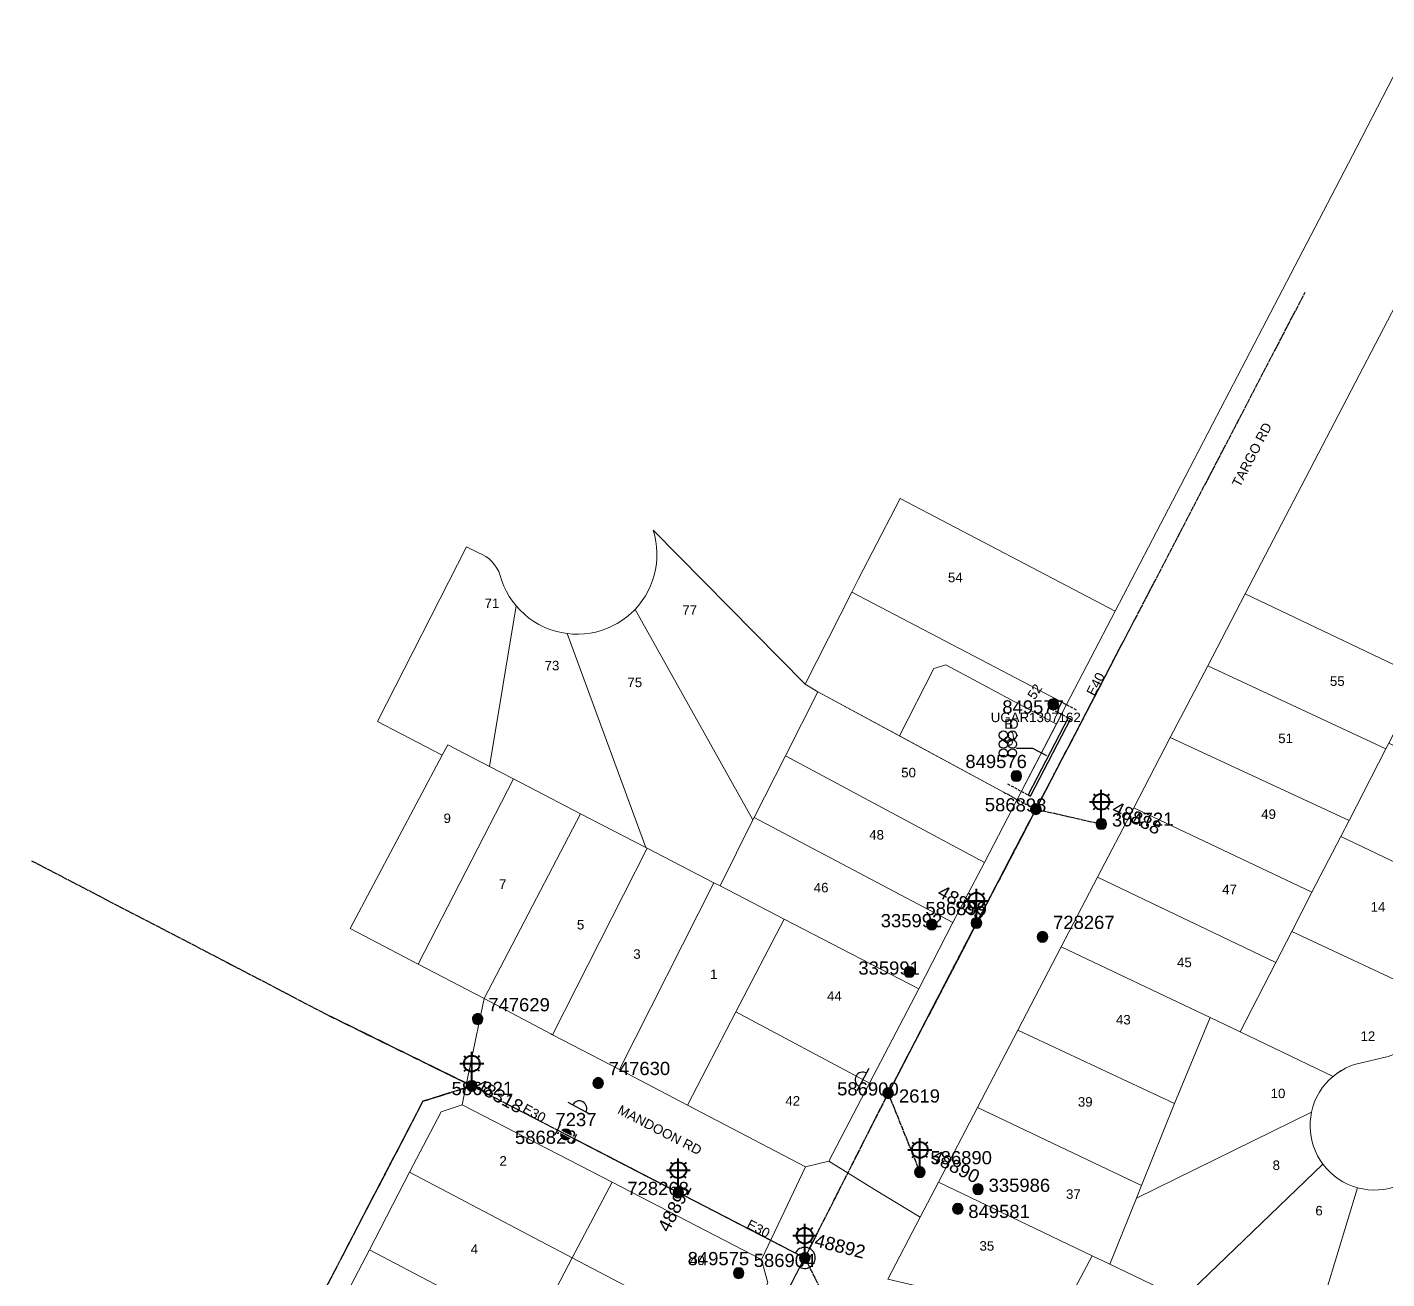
# Model space of a CAD drawing. Header units: metres. Extents: x 309867 to 310865, y 6256930 to 6257690.
# Drawn here: x 309866.6 to 310124.1, y 6257351.8 to 6257589 of the extents above; entities that cross this region are included whole.
import ezdxf
from ezdxf.enums import TextEntityAlignment as Align

# ---------------------------------------------------------------- set-up
doc = ezdxf.new("R2010")
doc.units = ezdxf.units.M
doc.linetypes.add('Cable Exist OH', pattern=[1, 1, 0])
doc.linetypes.add('DASHED', pattern=[0.75, 0.5, -0.25])
doc.layers.get('0').update_dxf_attribs({"color": 6})
doc.layers.add('Cadastre Land Parcels_SP_EXT', color=9, linetype='Continuous', lineweight=5)
doc.layers.add('Cadastre Roads_SP_EXT', color=9, linetype='Continuous', lineweight=5)
for name, color, linetype in [('Duct_SP_EXT', 7, 'Continuous'), ('Equip_SP_HV_EXT', 7, 'Continuous'), ('Equip_SP_SL_EXT', 7, 'Continuous'), ('Mains_HV_EXT', 7, 'Continuous'), ('Mains_LV_EXT', 7, 'Continuous'), ('Mains_SL_EXT', 7, 'Continuous'), ('SupportsOH_SP_TR_HV_LV_SL_EXT', 7, 'Continuous')]:
    doc.layers.add(name, color=color, linetype=linetype)
doc.layers.add('UNKNOWN_FEATURES', color=1, linetype='DASHED', plot=False)
doc.styles.add('iecARIAL', font='arial.ttf', dxfattribs={"height": 2})
doc.styles.add('POLE_LABEL', font='arial.ttf')
doc.styles.get("Standard").update_dxf_attribs({"font": 'arial.ttf'})

# ---------------------------------------------------------------- blocks, each defined once
blk = doc.blocks.new('DUCT_EXT')
blk.add_circle((0, 0.8), 0.8)
at = {"flags": 1}
blk.add_attdef('Z', (0, 0), '', height=0.2, dxfattribs=at)
at = {"flags": 9}
for tag, p in [('DUCT_CODE', (0, 0)), ('XSECT_TYPE', (0, -0.2)), ('STATE', (0, -0.6)), ('FB_REFERENCE', (0, -0.4)), ('NOTES', (0, -0.8))]:
    blk.add_attdef(tag, text='', height=0.2, dxfattribs=at).set_placement(p, align=Align.MIDDLE_LEFT)
blk = doc.blocks.new('SL_LANTERN_EXT')
at = {"lineweight": 40}
for p, q in [((-1.46, 5.68), (-1.06, 5.28)), ((0, 1.97), (0, 6.47)), ((1.46, 5.68), (1.06, 5.28)), ((-2.25, 4.22), (2.25, 4.22)), ((-1.46, 2.76), (-1.06, 3.16)), ((0, 0), (0, 2.72)), ((1.46, 2.76), (1.06, 3.16))]:
    blk.add_line(p, q, dxfattribs=at)
blk.add_circle((0, 4.22), 1.5, dxfattribs=at)
at = {"style": 'iecARIAL', "flags": 8}
blk.add_attdef('ASSET_NUM', (1.5, 1.5), '', height=2.5, dxfattribs=at)
for tag, p, height, flags in [('OPERATING_VOLTAGE', (0.98, -1.65), 0.2, 9), ('ORIENTATION', (0.98, -1.85), 0.2, 9), ('OWNED_BY', (0.98, -2.05), 0.2, 9), ('STATE', (0.98, -2.25), 0.2, 9), ('CONSTRUCTED_VOLTAGE', (0.98, -0.65), 0.2, 9), ('CONTROL_TYPE', (0.98, -0.85), 0.2, 9), ('LANTERN_PURPOSE', (0.98, -1.05), 0.2, 9), ('LANTERN_TYPE', (0.98, -1.25), 0.2, 9), ('NO_PHASES', (0.98, -1.45), 0.2, 9), ('USAGE', (0.98, -2.45), 0.2, 9), ('CEXIST', (0.98, -2.65), 0.2, 9), ('LNUMBER', (2.18, -3.25), 2.5, 8), ('CNEW', (0.98, -2.85), 0.2, 9), ('CNUMBER', (0.98, -3.05), 0.2, 9), ('CREMOVE', (0.98, -3.25), 0.2, 9), ('CREPLACE', (0.98, -3.45), 0.2, 9), ('LKINGHEIGHT', (0.98, -3.65), 0.2, 9), ('LBRACKET', (0.98, -3.85), 0.2, 9), ('LBRACKETVOCAB', (0.98, -4.05), 0.2, 9), ('LCATEGORY', (0.98, -4.25), 0.2, 9), ('LCHARGE1', (0.98, -4.45), 0.2, 9), ('LCHARGE1PERCENT', (0.98, -4.65), 0.2, 9), ('LCHARGE2', (0.98, -4.85), 0.2, 9), ('LCHARGE2PERCENT', (0.98, -5.05), 0.2, 9), ('LCHARGE3', (0.98, -5.25), 0.2, 9), ('LCHARGE3PERCENT', (0.98, -5.45), 0.2, 9), ('LEXIST', (0.98, -5.65), 0.2, 9), ('LLAMP', (0.98, -5.85), 0.2, 9), ('LLAMPVOCAB', (0.98, -6.05), 0.2, 9), ('LMAST', (0.98, -6.25), 0.2, 9), ('LMASTVOCAB', (0.98, -6.45), 0.2, 9), ('LNEW', (0.98, -6.65), 0.2, 9), ('LANTNUMBER', (0.98, -6.85), 0.2, 9), ('LOUTREACH', (0.98, -7.25), 0.2, 9), ('LOUTREACHVOCAB', (0.98, -7.45), 0.2, 9), ('LRATECODE', (0.98, -7.65), 0.2, 9), ('LREMOVE', (0.98, -7.85), 0.2, 9), ('STREETNAME', (0.98, -9.25), 0.2, 9), ('SUBURB', (0.98, -9.45), 0.2, 1), ('LREPLACE', (0.98, -8.05), 0.2, 9), ('LTYPE', (0.98, -8.25), 0.2, 9), ('LTYPEVOCAB', (0.98, -8.45), 0.2, 9), ('LEGEND', (0.98, -8.65), 0.2, 9), ('LOCATION', (0.98, -8.85), 0.2, 9), ('NOTES', (0.98, -9.05), 0.2, 9)]:
    blk.add_attdef(tag, p, '', height=height, dxfattribs=dict(flags=flags))
blk = doc.blocks.new('POLE_EXT')
blk.add_hatch(color=256).paths.add_polyline_path([(-1, 0, 1), (1, 0, 1)])
blk.add_lwpolyline([(-1, 0, 1), (1, 0, 1)], format="xyb", close=True)
for tag, height, flags, p in [('pNumber', 2.5, 8, (-17.84, 2.07)), ('OWNED_BY', 0.2, 9, (1.35, -0.4)), ('SPECIAL_USE', 0.2, 9, (1.35, -0.8)), ('STATE', 0.2, 9, (1.35, -1)), ('cLV', 0.2, 9, (1.35, -1.4)), ('hDepth', 0.2, 9, (1.35, -1.6)), ('hDia', 0.2, 9, (1.35, -1.8)), ('cHV', 0.2, 9, (1.35, -2)), ('PARENT', 0.2, 9, (1.35, -0.6)), ('USAGE', 0.2, 9, (1.35, -1.2)), ('LBRACKET', 0.2, 9, (1.35, -2.2)), ('LExisting', 0.2, 9, (1.35, -2.4)), ('LANTNUMBER', 0.2, 9, (1.35, -2.6)), ('cLinedev', 0.2, 9, (1.35, -3.4)), ('pExisting', 0.2, 9, (1.35, -3.8)), ('pFooting', 0.2, 9, (1.35, -4.4)), ('pNew', 0.2, 9, (1.35, -4.6)), ('pRelocate', 0.2, 9, (1.35, -5)), ('pRemove', 0.2, 9, (1.35, -5.2)), ('LOther', 0.2, 9, (1.35, -2.8)), ('LRemove', 0.2, 9, (1.35, -3)), ('LEGEND', 0.2, 9, (1.35, -3.2)), ('LOCATION', 0.2, 9, (1.35, -3.6)), ('PFNUMBER', 0.2, 9, (1.35, -4)), ('NEWPFNUMBER', 0.2, 9, (1.35, -4.2)), ('pReplace', 0.2, 9, (1.35, -5.4)), ('pStay', 0.2, 9, (1.35, -5.6)), ('pType', 0.2, 9, (1.35, -5.8)), ('cspan', 0.2, 9, (1.35, -6)), ('STREETNAME', 0.2, 9, (1.35, -6.2)), ('SUBURB', 0.2, 9, (1.35, -6.4)), ('OPERATED_BY', 0.2, 9, (1.36, -7.01)), ('NOTES', 0.2, 9, (1.35, -6.6)), ('MAINTAINED_BY', 0.2, 9, (1.36, -6.81))]:
    blk.add_attdef(tag, text='', height=height, dxfattribs=dict(flags=flags)).set_placement(p, align=Align.MIDDLE_LEFT)
at = {"style": 'POLE_LABEL'}
for tag, height, flags, p in [('ASSET_NUM', 2.5, 8, (2, 2)), ('STRUCTURE_PLANT_NUMBER', 0.2, 9, (1.35, 0.03)), ('STREET_CODE', 0.2, 9, (1.35, -0.2))]:
    blk.add_attdef(tag, text='', height=height, dxfattribs=dict(at, flags=flags)).set_placement(p, align=Align.MIDDLE_LEFT)
at = {"flags": 1}
blk.add_attdef('Z', (1.35, -7.33), '', height=0.2, dxfattribs=at)
blk = doc.blocks.new('HV_USL_CLOSED_EXT')
blk.add_line((2.4, 5.5), (-2.4, 5.5))
blk.add_lwpolyline([(1.44, 5.5, 0.414214), (0, 6.94, 0.414214), (-1.44, 5.5)], format="xyb")
for tag, height, flags, p in [('ASSET_NUM', 2.5, 8, (2, 2)), ('STREET_CODE', 0.2, 9, (1.5, 0)), ('ACTUAL_STATUS', 0.2, 9, (1.5, -0.2)), ('CONSTRUCTED_VOLTAGE', 0.2, 9, (1.5, -0.4)), ('OPERATING_VOLTAGE', 0.2, 9, (1.5, -0.8)), ('ORIENTATION', 0.2, 9, (1.5, -1)), ('OWNED_BY', 0.2, 9, (1.5, -1.2)), ('OPERATED_BY', 0.2, 9, (1.5, -1.4)), ('STATE', 0.2, 9, (1.5, -1.8)), ('SWITCH_TYPE', 0.2, 9, (1.5, -2)), ('NO_PHASES', 0.2, 9, (1.5, -0.6)), ('MAINTAINED_BY', 0.2, 9, (1.5, -1.6)), ('USAGE', 0.2, 9, (1.5, -2.2)), ('LEGEND', 0.2, 9, (1.5, -2.4)), ('LOCATION', 0.2, 9, (1.5, -2.6)), ('STREETNAME', 0.2, 9, (1.5, -2.8)), ('SUBURB', 0.2, 9, (1.5, -3)), ('Z', 0.2, 1, (1.5, -3.6)), ('NOTES', 0.2, 9, (1.5, -3.2)), ('LABEL_ALIGNMENT', 0.2, 9, (1.5, -3.4))]:
    blk.add_attdef(tag, text='', height=height, dxfattribs=dict(flags=flags)).set_placement(p, align=Align.MIDDLE_LEFT)
blk = doc.blocks.new('End Shackle_EXT')
blk.add_wipeout([(0, 0.25), (1.81, 0.25), (1.82, -0.25), (0, -0.25)])
blk.add_line((1.81, -1), (1.81, 1))
at = {"flags": 1}
blk.add_attdef('Z', (0, 0), '', height=0.2, dxfattribs=at)
at = {"flags": 9}
for tag, p in [('CONNECTOR_TYPE', (0, 0)), ('CONSTRUCTED_VOLTAGE', (0, -0.2)), ('OPERATING_VOLTAGE', (0, -0.6)), ('ORIENTATION', (0, -0.8)), ('OWNED_BY', (0, -1)), ('STATE', (0, -1.2)), ('NO_PHASES', (0, -0.4)), ('USAGE', (0, -1.4)), ('NOTES', (0, -1.6))]:
    blk.add_attdef(tag, text='', height=0.2, dxfattribs=at).set_placement(p, align=Align.MIDDLE_LEFT)

msp = doc.modelspace()

# ---------------------------------------------------------------- linework, layer by layer
at = {"layer": 'Cadastre Land Parcels_SP_EXT', "linetype": 'Continuous'}
for points in [[(310072.66, 6257478.31), (310031.91, 6257499.65), (310030.99, 6257497.83), (310024.02, 6257484.44), (310022.76, 6257481.93), (310063.4, 6257460.61), (310072.66, 6257478.31)], [(310013.94, 6257464.49), (309985.15, 6257493.64), (309985.44, 6257492.6), (309985.65, 6257491.55), (309985.79, 6257490.48), (309985.86, 6257489.41), (309985.84, 6257488.34), (309985.75, 6257487.27), (309985.59, 6257486.2), (309985.35, 6257485.16), (309985.03, 6257484.13), (309984.65, 6257483.13), (309984.19, 6257482.16), (309983.67, 6257481.22), (309983.08, 6257480.32), (309982.43, 6257479.47), (309981.73, 6257478.65), (310004.01, 6257438.78), (310004.24, 6257439.21), (310010.2, 6257450.91), (310016.32, 6257463.06), (310013.94, 6257464.49)], [(309959.17, 6257479.35), (309958.5, 6257480.21), (309957.89, 6257481.11), (309957.35, 6257482.06), (309956.88, 6257483.04), (309956.49, 6257484.06), (309956.16, 6257485.1), (309955.89, 6257485.81), (309955.54, 6257486.49), (309955.11, 6257487.13), (309954.61, 6257487.71), (309954.05, 6257488.23), (309953.44, 6257488.68), (309952.77, 6257489.06), (309952.05, 6257489.37), (309949.8, 6257490.52), (309932.96, 6257457.39), (309945.2, 6257451.03), (309946.24, 6257453), (309954.13, 6257448.91), (309959.17, 6257479.35)], [(310022.76, 6257481.93), (310013.94, 6257464.49), (310016.33, 6257463.06), (310031.77, 6257454.71), (310038.29, 6257467.44), (310040.56, 6257468.13), (310061.49, 6257456.94), (310063.4, 6257460.61), (310022.76, 6257481.93)], [(310130.74, 6257465.64), (310097.27, 6257481.63), (310090.16, 6257467.99), (310123.88, 6257452.22), (310124.47, 6257453.3), (310130.74, 6257465.64)], [(309968.84, 6257474.06), (309967.73, 6257474.25), (309966.63, 6257474.51), (309965.56, 6257474.86), (309964.51, 6257475.29), (309963.51, 6257475.79), (309962.53, 6257476.37), (309961.61, 6257477.02), (309960.74, 6257477.73), (309959.92, 6257478.51), (309959.17, 6257479.35), (309954.13, 6257448.91), (309958.7, 6257446.53), (309971.37, 6257439.94), (309983.77, 6257433.54), (309968.84, 6257474.06)], [(310004.01, 6257438.78), (309981.73, 6257478.65), (309980.94, 6257477.9), (309980.11, 6257477.19), (309979.23, 6257476.55), (309978.3, 6257475.97), (309977.34, 6257475.46), (309976.34, 6257475.02), (309975.31, 6257474.65), (309974.26, 6257474.36), (309973.19, 6257474.14), (309972.11, 6257474), (309971.02, 6257473.94), (309969.93, 6257473.96), (309968.84, 6257474.06), (309983.77, 6257433.54), (309984.02, 6257433.42), (309996.61, 6257426.88), (309997.8, 6257426.28), (310004.01, 6257438.78)], [(310061.49, 6257456.94), (310040.56, 6257468.13), (310038.29, 6257467.44), (310031.77, 6257454.71), (310054.05, 6257442.65), (310061.49, 6257456.94)], [(310123.88, 6257452.22), (310090.16, 6257467.99), (310083.07, 6257454.37), (310116.92, 6257438.67), (310123.88, 6257452.22)], [(310054.05, 6257442.65), (310016.32, 6257463.06), (310010.2, 6257450.91), (310047.88, 6257430.72), (310054.05, 6257442.65)], [(310115.38, 6257435.64), (310116.92, 6257438.67), (310083.07, 6257454.37), (310076.14, 6257441.07), (310109.9, 6257425.08), (310115.38, 6257435.64)], [(309958.7, 6257446.53), (309954.13, 6257448.91), (309946.24, 6257453), (309945.2, 6257451.03), (309927.77, 6257418.19), (309940.62, 6257411.46), (309958.7, 6257446.53)], [(310150.42, 6257440.67), (310124.47, 6257453.3), (310123.88, 6257452.22), (310116.92, 6257438.67), (310115.38, 6257435.64), (310141.41, 6257423.18), (310150.42, 6257440.67)], [(310047.88, 6257430.72), (310010.2, 6257450.91), (310004.24, 6257439.21), (310041.88, 6257419.31), (310047.88, 6257430.72)], [(309971.37, 6257439.94), (309958.7, 6257446.53), (309940.62, 6257411.46), (309953.13, 6257404.91), (309971.37, 6257439.94)], [(310106.11, 6257417.65), (310109.9, 6257425.08), (310076.14, 6257441.07), (310069.29, 6257427.94), (310103.03, 6257411.77), (310106.11, 6257417.65)], [(309984.02, 6257433.42), (309983.77, 6257433.54), (309971.37, 6257439.94), (309953.13, 6257404.91), (309965.76, 6257398.24), (309966.08, 6257398.05), (309984.02, 6257433.42)], [(310041.88, 6257419.31), (310004.24, 6257439.21), (310004.01, 6257438.78), (309997.8, 6257426.28), (310009.94, 6257419.98), (310035.45, 6257406.77), (310041.88, 6257419.31)], [(309996.61, 6257426.88), (309984.02, 6257433.42), (309966.08, 6257398.05), (309978.79, 6257391.5), (309996.61, 6257426.88)], [(310141.41, 6257423.18), (310115.38, 6257435.64), (310109.9, 6257425.08), (310106.11, 6257417.65), (310132.26, 6257405.4), (310141.41, 6257423.18)], [(309997.8, 6257426.28), (309996.61, 6257426.88), (309978.79, 6257391.5), (309991.63, 6257384.74), (310000.77, 6257402.4), (310009.94, 6257419.98), (309997.8, 6257426.28)], [(310103.03, 6257411.77), (310069.29, 6257427.94), (310062.41, 6257414.75), (310090.63, 6257401.34), (310096.33, 6257398.6), (310103.03, 6257411.77)], [(310035.45, 6257406.77), (310009.94, 6257419.98), (310000.77, 6257402.4), (310026.1, 6257388.88), (310035.45, 6257406.77)], [(310132.26, 6257405.4), (310106.11, 6257417.65), (310103.03, 6257411.77), (310096.33, 6257398.6), (310113.9, 6257390.18), (310114.63, 6257390.75), (310115.41, 6257391.26), (310116.22, 6257391.72), (310117.06, 6257392.1), (310117.93, 6257392.43), (310124.35, 6257393.97), (310125, 6257394.22), (310125.62, 6257394.54), (310126.2, 6257394.93), (310126.73, 6257395.39), (310127.21, 6257395.9), (310127.62, 6257396.47), (310127.97, 6257397.07), (310132.26, 6257405.4)], [(310090.63, 6257401.34), (310062.41, 6257414.75), (310054.19, 6257398.96), (310083.88, 6257385.03), (310090.63, 6257401.34)], [(310026.1, 6257388.88), (310000.77, 6257402.4), (309991.63, 6257384.74), (310013.97, 6257373.07), (310018.38, 6257374.13), (310026.1, 6257388.88)], [(310109.8, 6257383.43), (310110.08, 6257384.43), (310110.41, 6257385.38), (310110.82, 6257386.29), (310111.31, 6257387.16), (310111.86, 6257387.99), (310112.48, 6257388.78), (310113.16, 6257389.51), (310113.9, 6257390.18), (310096.33, 6257398.6), (310090.63, 6257401.34), (310083.88, 6257385.03), (310077.64, 6257369.52), (310076.66, 6257367.12), (310109.8, 6257383.43)], [(310083.88, 6257385.03), (310054.19, 6257398.96), (310046.55, 6257384.3), (310077.64, 6257369.52), (310083.88, 6257385.03)], [(309977.35, 6257370.17), (309948.96, 6257384.82), (309945.01, 6257383.48), (309939.01, 6257372.04), (309969.81, 6257355.82), (309977.35, 6257370.17)], [(310077.64, 6257369.52), (310046.55, 6257384.3), (310039.18, 6257370.17), (310068.26, 6257356.21), (310071.64, 6257354.59), (310076.66, 6257367.12), (310077.64, 6257369.52)], [(310111.98, 6257373.52), (310111.44, 6257374.31), (310110.96, 6257375.13), (310110.54, 6257375.99), (310110.2, 6257376.88), (310109.93, 6257377.8), (310109.72, 6257378.73), (310109.6, 6257379.67), (310109.54, 6257380.63), (310109.56, 6257381.58), (310109.66, 6257382.53), (310109.8, 6257383.43), (310076.66, 6257367.12), (310071.64, 6257354.59), (310082.51, 6257349.37), (310085.41, 6257347.97), (310111.98, 6257373.52)], [(309969.81, 6257355.82), (309939.01, 6257372.04), (309931.39, 6257357.29), (309962.15, 6257341.16), (309969.81, 6257355.82)], [(310118.54, 6257369.08), (310117.57, 6257369.38), (310116.64, 6257369.76), (310115.74, 6257370.22), (310114.89, 6257370.75), (310114.08, 6257371.35), (310113.32, 6257372.02), (310112.62, 6257372.74), (310111.98, 6257373.52), (310085.41, 6257347.97), (310096.99, 6257342.41), (310108.74, 6257336.86), (310118.54, 6257369.08)], [(310137.45, 6257370.75), (310136.27, 6257371.3), (310135.7, 6257371.53), (310135.12, 6257371.69), (310134.52, 6257371.78), (310133.91, 6257371.79), (310133.3, 6257371.73), (310132.71, 6257371.6), (310132.14, 6257371.39), (310125.48, 6257369.24), (310124.51, 6257368.97), (310123.53, 6257368.78), (310122.52, 6257368.68), (310121.52, 6257368.65), (310120.52, 6257368.71), (310119.52, 6257368.85), (310118.54, 6257369.08), (310108.74, 6257336.86), (310111.31, 6257335.54), (310120.31, 6257331.22), (310129.24, 6257351.8), (310137.45, 6257370.75)], [(310005.66, 6257355.51), (309977.35, 6257370.17), (309969.81, 6257355.82), (310000.83, 6257339.52), (310006.88, 6257351.09), (310005.66, 6257355.51)], [(310068.26, 6257356.21), (310039.18, 6257370.17), (310035.7, 6257363.48), (310029.58, 6257351.75), (310061.91, 6257344.2), (310068.26, 6257356.21)], [(309962.15, 6257341.16), (309931.39, 6257357.29), (309923.87, 6257342.84), (309954.57, 6257326.65), (309962.15, 6257341.16)], [(310071.64, 6257354.59), (310068.26, 6257356.21), (310061.91, 6257344.2), (310052.08, 6257325.4), (310066.29, 6257318.62), (310082.51, 6257349.37), (310071.64, 6257354.59)], [(310000.83, 6257339.52), (309969.81, 6257355.82), (309962.15, 6257341.16), (309993.16, 6257324.9), (310000.83, 6257339.52)]]:
    msp.add_lwpolyline(points, close=True, dxfattribs=at)
at = {"layer": 'Cadastre Roads_SP_EXT', "linetype": 'Continuous'}
for points in [[(310130.12, 6257588.97), (310118.37, 6257566.23), (310109.69, 6257549.47), (310100.55, 6257531.96), (310091.08, 6257513.77), (310085, 6257502.06), (310078.92, 6257490.44), (310072.66, 6257478.31), (310063.4, 6257460.61), (310054.05, 6257442.65), (310047.88, 6257430.72), (310041.88, 6257419.31), (310035.45, 6257406.77), (310026.1, 6257388.88), (310018.38, 6257374.13), (310027.08, 6257368.78), (310035.7, 6257363.48), (310039.18, 6257370.17), (310039.18, 6257370.17), (310046.55, 6257384.3), (310054.19, 6257398.96), (310062.41, 6257414.75), (310069.29, 6257427.94), (310076.14, 6257441.07), (310083.07, 6257454.37), (310090.16, 6257467.99), (310097.27, 6257481.63), (310108.71, 6257503.62), (310118.07, 6257521.58), (310127.3, 6257539.29)], [(310124.35, 6257393.97), (310117.93, 6257392.43), (310117.06, 6257392.1), (310116.22, 6257391.72), (310115.41, 6257391.27), (310114.63, 6257390.75), (310113.9, 6257390.18), (310113.16, 6257389.51), (310112.48, 6257388.78), (310111.86, 6257387.99), (310111.31, 6257387.16), (310110.82, 6257386.29), (310110.41, 6257385.38), (310110.08, 6257384.43), (310109.8, 6257383.43), (310109.66, 6257382.53), (310109.56, 6257381.58), (310109.54, 6257380.63), (310109.6, 6257379.67), (310109.72, 6257378.73), (310109.93, 6257377.8), (310110.2, 6257376.88), (310110.54, 6257375.99), (310110.96, 6257375.13), (310111.44, 6257374.31), (310111.98, 6257373.52), (310112.62, 6257372.74), (310113.32, 6257372.02), (310114.08, 6257371.35), (310114.89, 6257370.75), (310115.74, 6257370.22), (310116.64, 6257369.76), (310117.57, 6257369.38), (310118.54, 6257369.08), (310119.52, 6257368.85), (310120.52, 6257368.71), (310121.52, 6257368.65), (310122.52, 6257368.68), (310123.53, 6257368.78), (310124.51, 6257368.97)]]:
    msp.add_lwpolyline(points, dxfattribs=at)
msp.add_lwpolyline([(309966.08, 6257398.05), (309965.76, 6257398.24), (309953.13, 6257404.91), (309950.56, 6257392.56), (309948.96, 6257384.82), (309977.35, 6257370.17), (310005.66, 6257355.51), (310008.8, 6257362.14), (310013.97, 6257373.07), (309991.63, 6257384.74), (309978.79, 6257391.5), (309966.08, 6257398.05)], close=True, dxfattribs=at)
at = {"layer": 'Duct_SP_EXT'}
for p, q in [((310063.75, 6257458.12), (310056.15, 6257443.53)), ((310064.17, 6257457.9), (310056.58, 6257443.31)), ((310063.75, 6257458.12), (310063.96, 6257458.01)), ((310064.17, 6257457.9), (310063.96, 6257458.01)), ((310056.15, 6257443.53), (310056.37, 6257443.42)), ((310056.58, 6257443.31), (310056.37, 6257443.42))]:
    msp.add_line(p, q, dxfattribs=at)
msp.add_lwpolyline([(310053.97, 6257452.35), (310056.97, 6257452.35), (310059.65, 6257450.96)], dxfattribs=at)
at = {"layer": 'Mains_HV_EXT', "linetype": 'Cable Exist OH'}
for points in [[(310029.68, 6257386.97), (310108.59, 6257538.73)], [(309867.44, 6257431.02), (309905.16, 6257411.4), (309923.78, 6257401.67), (309950.79, 6257388.38)], [(309950.79, 6257388.38), (309941.53, 6257385.46), (309903.57, 6257312.48), (309866.59, 6257331.87)], [(310013.84, 6257355.79), (310029.68, 6257386.97)], [(309993.48, 6257316.69), (310013.84, 6257355.79)]]:
    msp.add_lwpolyline(points, dxfattribs=at)
at = {"layer": 'Mains_LV_EXT', "linetype": 'Cable Exist OH'}
for points in [[(310076.61, 6257477.33), (310057.6, 6257440.82)], [(310057.6, 6257440.82), (310046.35, 6257419.24)], [(310046.35, 6257419.24), (310029.63, 6257387.02)], [(309950.79, 6257388.38), (309923.78, 6257401.67)], [(309941.53, 6257385.46), (309950.79, 6257388.38)], [(310029.63, 6257387.02), (310013.84, 6257355.79)], [(309989.9, 6257368.18), (310013.84, 6257355.79)], [(309993.49, 6257316.84), (310013.84, 6257355.79)], [(310013.84, 6257355.79), (310025.22, 6257333.37)]]:
    msp.add_lwpolyline(points, dxfattribs=at)
at = {"layer": 'Mains_LV_EXT', "linetype": 'Continuous'}
msp.add_lwpolyline([(310012.91, 6257354.02, 2.422867), (310012.06, 6257356.71)], format="xyb", dxfattribs=at)
at = {"layer": 'Mains_SL_EXT', "linetype": 'Cable Exist OH'}
for points in [[(310076.61, 6257477.33), (310057.6, 6257440.82)], [(310057.6, 6257440.82), (310046.35, 6257419.24)], [(310057.6, 6257440.82), (310070.01, 6257438)], [(310046.35, 6257419.24), (310029.63, 6257387.02)], [(309905.16, 6257411.4), (309923.78, 6257401.67), (309950.79, 6257388.38)], [(309903.57, 6257312.48), (309926.67, 6257356.88), (309941.53, 6257385.46), (309950.79, 6257388.38)], [(310029.63, 6257387.02), (310013.84, 6257355.79)], [(310029.63, 6257387.02), (310035.64, 6257372.03)], [(309989.9, 6257368.18), (310013.84, 6257355.79)], [(309993.49, 6257316.84), (310013.84, 6257355.79)], [(310013.84, 6257355.79), (310025.22, 6257333.37)]]:
    msp.add_lwpolyline(points, dxfattribs=at)
at = {"layer": 'UNKNOWN_FEATURES'}
for points in [[(310060.81, 6257461.97), (310065.22, 6257459.66)], [(310059.93, 6257460.13), (310064.34, 6257457.82)], [(310051.49, 6257444.04), (310055.85, 6257441.68)], [(310052.25, 6257445.61), (310056.61, 6257443.25)]]:
    msp.add_lwpolyline(points, dxfattribs=at)

# ---------------------------------------------------------------- block references
at = {"layer": 'Duct_SP_EXT'}
for p in [(310051.46, 6257452.35), (310051.47, 6257454.03), (310053.16, 6257452.35), (310053.17, 6257454.03), (310051.46, 6257450.65), (310053.16, 6257450.65)]:
    msp.add_blockref('DUCT_EXT', p, dxfattribs=at)
at = {"layer": 'Equip_SP_HV_EXT'}
ref = msp.add_blockref('HV_USL_CLOSED_EXT', (310029.68, 6257386.97), dxfattribs=dict(at, rotation=61.79686319508465))
ref.add_attrib('ASSET_NUM', '2619', dxfattribs={"layer": '0', "height": 2.5}).set_placement((310031.68, 6257387.72), align=Align.TOP_LEFT)
ref = msp.add_blockref('HV_USL_CLOSED_EXT', (309968.52, 6257379.25), dxfattribs=dict(at, rotation=331.5553556530713))
ref.add_attrib('ASSET_NUM', '7237', dxfattribs={"layer": '0', "height": 2.5}).set_placement((309970.52, 6257380), align=Align.BOTTOM_CENTER)
at = {"layer": 'Equip_SP_SL_EXT'}
ref = msp.add_blockref('SL_LANTERN_EXT', (310070.01, 6257438), dxfattribs=at)
ref.add_attrib('ASSET_NUM', '48888', dxfattribs={"layer": '0', "height": 2.5, "rotation": 333.8127, "style": 'iecARIAL'}).set_placement((310071.51, 6257439.5), align=Align.BOTTOM_LEFT)
ref = msp.add_blockref('SL_LANTERN_EXT', (310046.35, 6257419.24), dxfattribs=at)
ref.add_attrib('ASSET_NUM', '48889', dxfattribs={"layer": '0', "height": 2.5, "rotation": 330.686, "style": 'iecARIAL'}).set_placement((310047.85, 6257420.74), align=Align.MIDDLE_RIGHT)
ref = msp.add_blockref('SL_LANTERN_EXT', (309950.79, 6257388.38), dxfattribs=at)
ref.add_attrib('ASSET_NUM', '48318', dxfattribs={"layer": '0', "height": 2.5, "rotation": 331.5754, "style": 'iecARIAL'}).set_placement((309952.29, 6257389.89), align=Align.TOP_LEFT)
ref = msp.add_blockref('SL_LANTERN_EXT', (310035.64, 6257372.03), dxfattribs=at)
ref.add_attrib('ASSET_NUM', '48890', dxfattribs={"layer": '0', "height": 2.5, "rotation": 333.2263, "style": 'iecARIAL'}).set_placement((310037.14, 6257373.53), align=Align.BOTTOM_LEFT)
ref = msp.add_blockref('SL_LANTERN_EXT', (309989.9, 6257368.18), dxfattribs=at)
ref.add_attrib('ASSET_NUM', '48891', dxfattribs={"layer": '0', "height": 2.5, "rotation": 62.8402, "style": 'iecARIAL'}).set_placement((309991.4, 6257369.68), align=Align.MIDDLE_RIGHT)
ref = msp.add_blockref('SL_LANTERN_EXT', (310013.84, 6257355.79), dxfattribs=at)
ref.add_attrib('ASSET_NUM', '48892', dxfattribs={"layer": '0', "height": 2.5, "rotation": 345.7408, "style": 'iecARIAL'}).set_placement((310015.34, 6257357.29), align=Align.BOTTOM_LEFT)
at = {"layer": 'SupportsOH_SP_TR_HV_LV_SL_EXT'}
ref = msp.add_blockref('POLE_EXT', (310060.91, 6257460.68), dxfattribs=at)
ref.add_attrib('ASSET_NUM', '849577', dxfattribs={"layer": '0', "height": 2.5, "style": 'POLE_LABEL'}).set_placement((310062.91, 6257461.43), align=Align.TOP_RIGHT)
ref = msp.add_blockref('POLE_EXT', (310053.91, 6257447.1), dxfattribs=at)
ref.add_attrib('ASSET_NUM', '849576', dxfattribs={"layer": '0', "height": 2.5, "style": 'POLE_LABEL'}).set_placement((310055.91, 6257447.85), align=Align.BOTTOM_RIGHT)
ref = msp.add_blockref('POLE_EXT', (310057.6, 6257440.82), dxfattribs=at)
ref.add_attrib('ASSET_NUM', '586898', dxfattribs={"layer": '0', "height": 2.5, "rotation": 359.4605, "style": 'POLE_LABEL'}).set_placement((310059.6, 6257441.57), align=Align.MIDDLE_RIGHT)
ref = msp.add_blockref('POLE_EXT', (310070.01, 6257438), dxfattribs=at)
ref.add_attrib('ASSET_NUM', '304721', dxfattribs={"layer": '0', "height": 2.5, "rotation": 1, "style": 'POLE_LABEL'}).set_placement((310072.01, 6257438.75), align=Align.MIDDLE_LEFT)
ref = msp.add_blockref('POLE_EXT', (310046.35, 6257419.24), dxfattribs=at)
ref.add_attrib('ASSET_NUM', '586899', dxfattribs={"layer": '0', "height": 2.5, "rotation": 0.0193, "style": 'POLE_LABEL'}).set_placement((310048.35, 6257419.99), align=Align.BOTTOM_RIGHT)
ref = msp.add_blockref('POLE_EXT', (310037.89, 6257418.94), dxfattribs=at)
ref.add_attrib('ASSET_NUM', '335992', dxfattribs={"layer": '0', "height": 2.5, "style": 'POLE_LABEL'}).set_placement((310039.89, 6257419.69), align=Align.MIDDLE_RIGHT)
ref = msp.add_blockref('POLE_EXT', (310058.87, 6257416.61), dxfattribs=at)
ref.add_attrib('ASSET_NUM', '728267', dxfattribs={"layer": '0', "height": 2.5, "style": 'POLE_LABEL'}).set_placement((310060.87, 6257417.36), align=Align.BOTTOM_LEFT)
ref = msp.add_blockref('POLE_EXT', (310033.65, 6257409.96), dxfattribs=at)
ref.add_attrib('ASSET_NUM', '335991', dxfattribs={"layer": '0', "height": 2.5, "style": 'POLE_LABEL'}).set_placement((310035.65, 6257410.71), align=Align.MIDDLE_RIGHT)
ref = msp.add_blockref('POLE_EXT', (309951.91, 6257401.04), dxfattribs=dict(at, rotation=359.5937365449795))
ref.add_attrib('ASSET_NUM', '747629', dxfattribs={"layer": '0', "height": 2.5, "rotation": 359.8097, "style": 'POLE_LABEL'}).set_placement((309953.91, 6257401.79), align=Align.BOTTOM_LEFT)
ref = msp.add_blockref('POLE_EXT', (309974.71, 6257388.91), dxfattribs=dict(at, rotation=0.1054424234404225))
ref.add_attrib('ASSET_NUM', '747630', dxfattribs={"layer": '0', "height": 2.5, "rotation": 0.1433, "style": 'POLE_LABEL'}).set_placement((309976.71, 6257389.66), align=Align.BOTTOM_LEFT)
ref = msp.add_blockref('POLE_EXT', (309950.79, 6257388.38), dxfattribs=at)
ref.add_attrib('ASSET_NUM', '586821', dxfattribs={"layer": '0', "height": 2.5, "rotation": 0.1261, "style": 'POLE_LABEL'}).set_placement((309952.79, 6257389.14), align=Align.TOP_CENTER)
ref = msp.add_blockref('POLE_EXT', (310029.63, 6257387.02), dxfattribs=at)
ref.add_attrib('ASSET_NUM', '586900', dxfattribs={"layer": '0', "height": 2.5, "rotation": 359.6655, "style": 'POLE_LABEL'}).set_placement((310031.63, 6257387.77), align=Align.MIDDLE_RIGHT)
ref = msp.add_blockref('POLE_EXT', (309968.61, 6257379.19), dxfattribs=at)
ref.add_attrib('ASSET_NUM', '586823', dxfattribs={"layer": '0', "height": 2.5, "rotation": 0.3814, "style": 'POLE_LABEL'}).set_placement((309970.61, 6257379.94), align=Align.TOP_RIGHT)
ref = msp.add_blockref('POLE_EXT', (310035.64, 6257372.03), dxfattribs=at)
ref.add_attrib('ASSET_NUM', '586890', dxfattribs={"layer": '0', "height": 2.5, "style": 'POLE_LABEL'}).set_placement((310037.64, 6257372.78), align=Align.BOTTOM_LEFT)
ref = msp.add_blockref('POLE_EXT', (309989.9, 6257368.18), dxfattribs=at)
ref.add_attrib('ASSET_NUM', '728268', dxfattribs={"layer": '0', "height": 2.5, "rotation": 359.8553, "style": 'POLE_LABEL'}).set_placement((309991.9, 6257368.93), align=Align.MIDDLE_RIGHT)
ref = msp.add_blockref('POLE_EXT', (310046.66, 6257368.8), dxfattribs=at)
ref.add_attrib('ASSET_NUM', '335986', dxfattribs={"layer": '0', "height": 2.5, "style": 'POLE_LABEL'}).set_placement((310048.66, 6257369.55), align=Align.MIDDLE_LEFT)
ref = msp.add_blockref('POLE_EXT', (310042.82, 6257365.1), dxfattribs=at)
ref.add_attrib('ASSET_NUM', '849581', dxfattribs={"layer": '0', "height": 2.5, "style": 'POLE_LABEL'}).set_placement((310044.82, 6257365.85), align=Align.TOP_LEFT)
ref = msp.add_blockref('POLE_EXT', (310001.32, 6257352.91), dxfattribs=at)
ref.add_attrib('ASSET_NUM', '849575', dxfattribs={"layer": '0', "height": 2.5, "style": 'POLE_LABEL'}).set_placement((310003.32, 6257353.66), align=Align.BOTTOM_RIGHT)
ref = msp.add_blockref('POLE_EXT', (310013.84, 6257355.79), dxfattribs=at)
ref.add_attrib('ASSET_NUM', '586904', dxfattribs={"layer": '0', "height": 2.5, "rotation": 359.8104, "style": 'POLE_LABEL'}).set_placement((310015.84, 6257356.54), align=Align.TOP_RIGHT)

# ---------------------------------------------------------------- texts
at = {"layer": 'Cadastre Land Parcels_SP_EXT'}
for s, p in [('54', (310040.96, 6257483.8)), ('71', (309953.21, 6257478.91)), ('77', (309990.66, 6257477.63)), ('73', (309964.58, 6257467.11)), ('75', (309980.26, 6257463.93)), ('55', (310113.3, 6257464.16)), ('51', (310103.51, 6257453.32)), ('50', (310032.11, 6257446.84)), ('9', (309945.44, 6257438.18)), ('49', (310100.28, 6257438.97)), ('48', (310026.05, 6257435.04)), ('7', (309955.95, 6257425.71)), ('46', (310015.55, 6257425.05)), ('47', (310092.89, 6257424.7)), ('14', (310121.01, 6257421.39)), ('5', (309970.69, 6257418.02)), ('3', (309981.37, 6257412.46)), ('45', (310084.34, 6257410.88)), ('1', (309995.92, 6257408.63)), ('44', (310018.07, 6257404.51)), ('43', (310072.78, 6257400.02)), ('12', (310119.09, 6257396.91)), ('10', (310102.07, 6257386.06)), ('42', (310010.17, 6257384.64)), ('39', (310065.56, 6257384.45)), ('2', (309956.03, 6257373.27)), ('8', (310102.45, 6257372.45)), ('37', (310063.32, 6257366.98)), ('6', (310110.54, 6257363.84)), ('35', (310046.93, 6257357.16)), ('4', (309950.59, 6257356.58)), ('40', (309992.1, 6257354.42))]:
    msp.add_text(s, height=1.8, dxfattribs=at).set_placement(p)
for rotation, p in [(56.8793, (310057.39, 6257461.42)), (56.6649, (310052.76, 6257452.58))]:
    msp.add_text('52', height=1.8, rotation=rotation, dxfattribs=at).set_placement(p)
at = {"layer": 'Cadastre Roads_SP_EXT'}
for s, rotation, p in [('TARGO RD', 62.4893, (310096.25, 6257501.66)), ('MANDOON RD', 332.5552, (309978.24, 6257383.25))]:
    msp.add_text(s, height=1.8, rotation=rotation, dxfattribs=at).set_placement(p)
at = {"layer": 'Duct_SP_EXT'}
for s, p in [('UGAR1307162', (310049.07, 6257457.3)), ('B', (310051.62, 6257456.03)), ('D', (310052.52, 6257456.03))]:
    msp.add_text(s, height=1.8, dxfattribs=at).set_placement(p)
at = {"layer": 'Mains_LV_EXT'}
for s, rotation, p in [('E40', 62.4999, (310068.69, 6257462.11)), ('E30', 331.5754, (309960.23, 6257383.51)), ('E30', 332.6278, (310002.68, 6257361.56))]:
    msp.add_text(s, height=1.8, rotation=rotation, dxfattribs=at).set_placement(p)

# ---------------------------------------------------------------- next in the draw order: block references
at = {"layer": 'Mains_LV_EXT', "rotation": 152.704534483102}
msp.add_blockref('End Shackle_EXT', (309968.61, 6257379.19), dxfattribs=at)

# ---------------------------------------------------------------- next in the draw order: block references
at = {"layer": 'Mains_LV_EXT', "rotation": 332.653632948271}
msp.add_blockref('End Shackle_EXT', (309968.61, 6257379.19), dxfattribs=at)

# ---------------------------------------------------------------- next in the draw order: linework, layer by layer
at = {"layer": 'Mains_HV_EXT', "linetype": 'Cable Exist OH'}
for points in [[(309950.79, 6257388.38), (309968.52, 6257379.25)], [(309968.52, 6257379.25), (310013.84, 6257355.79)]]:
    msp.add_lwpolyline(points, dxfattribs=at)
at = {"layer": 'Mains_LV_EXT', "linetype": 'Cable Exist OH'}
for points in [[(309950.79, 6257388.38), (309968.61, 6257379.19)], [(309968.61, 6257379.19), (309989.9, 6257368.18)]]:
    msp.add_lwpolyline(points, dxfattribs=at)
at = {"layer": 'Mains_SL_EXT', "linetype": 'Cable Exist OH'}
msp.add_lwpolyline([(309950.79, 6257388.38), (309968.61, 6257379.19), (309989.9, 6257368.18)], dxfattribs=at)

doc.saveas('drawing.dxf')
